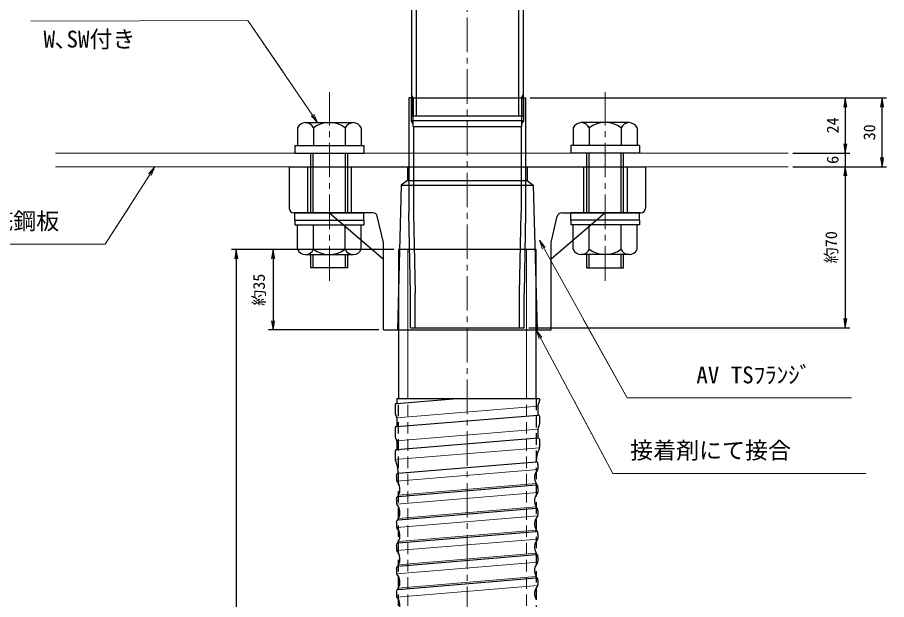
# Model space of a CAD drawing. Units: millimetres on the paper, scale 1:2. Extents: x 0 to 1024, y 0 to 841.
# Drawn here: x 101.9 to 291, y 553.7 to 680.4 of the extents above; entities that cross this region are included whole.
import ezdxf
from ezdxf.enums import TextEntityAlignment as Align

# ---------------------------------------------------------------- set-up
doc = ezdxf.new("R2010")
doc.units = ezdxf.units.MM
for name, pattern in [('USER1', [11.25, 7.5, -1.25, 1.25, -1.25]), ('USER2', [580, 300, -90, 25, -50, 25, -90]), ('USER3', [3.75, 2.5, -1.25])]:
    doc.linetypes.add(name, pattern=pattern)
for name, color, linetype, lineweight in [('D-BMK', 2, 'USER1', 13), ('D-BYP', 6, 'Continuous', 30), ('D-STR', 7, 'Continuous', 25), ('D-STR-DIM', 7, 'Continuous', 25), ('D-STR-HTXT', 7, 'Continuous', 13)]:
    doc.layers.add(name, color=color, linetype=linetype, lineweight=lineweight)
doc.layers.add('D-STR-TXT', color=7, linetype='Continuous')
doc.styles.add('ＭＳ ゴシック', font='')
doc.styles.get('ＭＳ ゴシック').set_extended_font_data('MS Gothic')

# ---------------------------------------------------------------- blocks, each defined once
blk = doc.blocks.new('open_arrow')
at = {"color": 0, "linetype": 'Continuous', "lineweight": -2}
blk.add_lwpolyline([(7.5, 1.25), (0, 0), (7.5, -1.25)], dxfattribs=at)

msp = doc.modelspace()

# ---------------------------------------------------------------- linework, layer by layer
at = {"layer": 'D-BMK'}
for p, q in [((199.8, 770.334), (199.8, 111.508)), ((169.8, 623.093), (169.8, 664.138)), ((229.8, 623.093), (229.8, 664.138))]:
    msp.add_line(p, q, dxfattribs=at)
at = {"layer": 'D-BYP', "color": 1, "lineweight": 25}
for p, q in [((187.65, 710.529), (187.65, 658.878)), ((188.65, 710.529), (188.65, 658.878)), ((210.95, 706.878), (210.95, 658.878)), ((211.95, 706.878), (211.95, 658.878)), ((187.65, 662.878), (187.1, 662.878)), ((187.1, 662.878), (187.1, 637.878)), ((187.6, 662.878), (187.6, 657.878)), ((188.037, 662.878), (187.65, 663.549)), ((187.65, 662.878), (188.037, 662.878)), ((187.65, 662.878), (212.5, 662.878)), ((187.975, 662.878), (187.975, 656.628)), ((188.037, 662.878), (188.037, 658.878)), ((211.562, 662.878), (211.95, 663.549)), ((211.562, 662.878), (211.562, 658.878)), ((211.95, 662.878), (211.562, 662.878)), ((211.625, 662.878), (211.625, 656.628)), ((212, 662.878), (212, 657.878)), ((212.5, 662.878), (212.5, 637.878)), ((211.95, 658.878), (187.65, 658.878)), ((187.6, 657.878), (187.975, 657.229)), ((212, 657.878), (187.6, 657.878)), ((187.975, 656.628), (211.625, 656.628)), ((188.1, 656.628), (188.1, 637.878)), ((211.5, 656.628), (211.5, 637.878)), ((212, 657.878), (211.625, 657.229)), ((187.425, 620.378), (187.1, 637.878)), ((188.1, 637.878), (188.45, 620.378)), ((211.15, 620.378), (211.5, 637.878)), ((212.5, 637.878), (212.175, 620.378)), ((187.425, 612.878), (187.425, 620.378)), ((188.45, 612.878), (188.45, 620.378)), ((211.15, 612.878), (211.15, 620.378)), ((212.175, 612.878), (212.175, 620.378)), ((187.425, 612.878), (212.175, 612.878))]:
    msp.add_line(p, q, dxfattribs=at)
at = {"layer": 'D-BYP', "color": 7, "lineweight": 13}
for p, q in [((110.228, 650.878), (269.628, 650.878)), ((161.05, 647.878), (110.228, 647.878)), ((238.55, 647.878), (269.628, 647.878))]:
    msp.add_line(p, q, dxfattribs=at)
at = {"layer": 'D-BYP', "color": 3, "lineweight": 25}
for p, q in [((161.05, 647.878), (238.55, 647.878)), ((161.05, 647.878), (161.05, 638.878)), ((165.05, 647.878), (165.05, 637.878)), ((174.55, 647.878), (174.55, 637.878)), ((186.8, 647.878), (186.8, 644.878)), ((212.8, 647.878), (212.8, 644.878)), ((225.05, 647.878), (225.05, 637.878)), ((234.55, 647.878), (234.55, 637.878)), ((238.55, 647.878), (238.55, 638.878)), ((186.8, 644.878), (185.451, 643.878)), ((186.8, 644.878), (212.8, 644.878)), ((212.8, 644.878), (214.148, 643.878)), ((185.451, 643.878), (184.6, 612.378)), ((185.451, 643.878), (214.148, 643.878)), ((214.148, 643.878), (215, 612.378)), ((179.254, 637.878), (162.05, 637.878)), ((169.8, 637.878), (181.55, 627.807)), ((229.8, 637.878), (218.05, 627.807)), ((220.345, 637.878), (237.55, 637.878)), ((181.55, 631.378), (180.229, 637.103)), ((218.05, 631.378), (219.371, 637.103)), ((181.55, 612.378), (181.55, 631.378)), ((218.05, 612.378), (218.05, 631.378)), ((181.55, 612.378), (218.05, 612.378))]:
    msp.add_line(p, q, dxfattribs=at)
at = {"layer": 'D-BYP', "color": 92}
for p, q in [((184.825, 629.878), (184.825, 597.412)), ((214.775, 597.412), (214.775, 629.878))]:
    msp.add_line(p, q, dxfattribs=at)
at = {"layer": 'D-BYP', "color": 3}
for p, q in [((214.775, 629.878), (184.825, 629.878)), ((215.515, 597.412), (184.455, 597.412)), ((184.455, 596.402), (196.731, 597.412)), ((184.455, 591.354), (215.145, 593.878)), ((215.145, 588.831), (184.455, 586.307)), ((184.791, 581.192), (214.808, 583.716)), ((184.791, 576.144), (214.808, 578.668)), ((184.791, 571.096), (214.808, 573.62)), ((184.791, 566.048), (214.808, 568.572)), ((184.791, 561.001), (214.808, 563.525)), ((184.791, 555.953), (214.808, 558.477))]:
    msp.add_line(p, q, dxfattribs=at)
at = {"layer": 'D-BYP', "color": 132, "linetype": 'USER2', "lineweight": 9}
for p, q in [((186.844, 629.878), (186.844, 597.412)), ((212.711, 629.878), (212.711, 597.412))]:
    msp.add_line(p, q, dxfattribs=at)
at = {"layer": 'D-BYP'}
for p, q in [((184.118, 596.184), (184.084, 595.729)), ((184.084, 595.729), (184.084, 594.437)), ((184.352, 596.402), (184.455, 596.402)), ((184.455, 597.412), (184.455, 596.402)), ((215.145, 595.706), (215.145, 593.878)), ((215.474, 596.73), (215.185, 595.936)), ((215.515, 597.412), (215.515, 596.96)), ((184.125, 594.206), (184.414, 593.412)), ((215.247, 593.878), (215.145, 593.878)), ((184.455, 593.182), (184.455, 591.354)), ((215.482, 593.66), (215.515, 593.205)), ((215.515, 593.205), (215.515, 591.913)), ((184.118, 591.136), (184.084, 590.681)), ((184.084, 590.681), (184.084, 589.389)), ((184.352, 591.354), (184.455, 591.354)), ((215.145, 590.658), (215.145, 588.831)), ((215.474, 591.682), (215.185, 590.888)), ((184.125, 589.159), (184.414, 588.365)), ((184.455, 588.134), (184.455, 586.307)), ((215.247, 588.831), (215.145, 588.831)), ((215.482, 588.612), (215.515, 588.158)), ((215.515, 588.158), (215.515, 586.865)), ((184.352, 586.307), (184.455, 586.307)), ((184.118, 586.088), (184.084, 585.634)), ((184.084, 585.634), (184.084, 584.341)), ((214.808, 584.006), (214.808, 583.884)), ((214.808, 583.716), (214.808, 583.884)), ((214.913, 583.716), (214.808, 583.716)), ((215.179, 583.11), (215.148, 583.498)), ((215.179, 583.11), (215.179, 582.173)), ((184.421, 580.586), (184.451, 580.974)), ((184.421, 580.586), (184.421, 579.649)), ((184.686, 581.192), (184.791, 581.192)), ((184.791, 581.482), (184.791, 581.36)), ((184.791, 581.192), (184.791, 581.36)), ((214.808, 578.958), (214.808, 578.836)), ((214.808, 578.668), (214.808, 578.836)), ((214.913, 578.668), (214.808, 578.668)), ((215.179, 578.062), (215.148, 578.451)), ((215.179, 578.062), (215.179, 577.125)), ((184.421, 575.538), (184.451, 575.927)), ((184.421, 575.538), (184.421, 574.601)), ((184.686, 576.144), (184.791, 576.144)), ((184.791, 576.434), (184.791, 576.312)), ((184.791, 576.144), (184.791, 576.312)), ((214.808, 573.91), (214.808, 573.788)), ((214.808, 573.62), (214.808, 573.788)), ((214.913, 573.62), (214.808, 573.62)), ((215.179, 573.014), (215.148, 573.403)), ((215.179, 573.014), (215.179, 572.077)), ((184.791, 571.387), (184.791, 571.264)), ((184.791, 571.096), (184.791, 571.264)), ((184.421, 570.49), (184.451, 570.879)), ((184.421, 570.49), (184.421, 569.553)), ((184.686, 571.096), (184.791, 571.096)), ((214.808, 568.863), (214.808, 568.741)), ((214.808, 568.572), (214.808, 568.741)), ((214.913, 568.572), (214.808, 568.572)), ((215.179, 567.967), (215.148, 568.355)), ((215.179, 567.967), (215.179, 567.029)), ((184.421, 565.443), (184.451, 565.831)), ((184.421, 565.443), (184.421, 564.506)), ((184.686, 566.048), (184.791, 566.048)), ((184.791, 566.339), (184.791, 566.217)), ((184.791, 566.048), (184.791, 566.217)), ((214.808, 563.815), (214.808, 563.693)), ((214.808, 563.525), (214.808, 563.693)), ((214.913, 563.525), (214.808, 563.525)), ((215.179, 562.919), (215.148, 563.307)), ((215.179, 562.919), (215.179, 561.982)), ((184.421, 560.395), (184.451, 560.783)), ((184.421, 560.395), (184.421, 559.458)), ((184.686, 561.001), (184.791, 561.001)), ((184.791, 561.291), (184.791, 561.169)), ((184.791, 561.001), (184.791, 561.169)), ((214.808, 558.767), (214.808, 558.645)), ((214.808, 558.477), (214.808, 558.645)), ((214.913, 558.477), (214.808, 558.477)), ((215.179, 557.871), (215.148, 558.26)), ((184.791, 556.243), (184.791, 556.121)), ((184.791, 555.953), (184.791, 556.121)), ((215.179, 557.871), (215.179, 556.934)), ((184.421, 555.347), (184.451, 555.736)), ((184.421, 555.347), (184.421, 554.41)), ((184.686, 555.953), (184.791, 555.953))]:
    msp.add_line(p, q, dxfattribs=at)
at = {"layer": 'D-BYP', "color": 3, "lineweight": 9}
for p, q in [((215.152, 595.803), (184.44, 593.277)), ((215.156, 590.778), (184.444, 588.252)), ((215.499, 586.721), (184.099, 584.199)), ((215.149, 582.035), (184.448, 579.516)), ((214.808, 578.958), (184.791, 576.434)), ((215.149, 576.987), (184.448, 574.468)), ((214.808, 573.91), (184.791, 571.387)), ((215.149, 571.939), (184.448, 569.42)), ((214.808, 568.863), (184.791, 566.339)), ((215.149, 566.892), (184.448, 564.372)), ((214.808, 563.815), (184.791, 561.291)), ((215.149, 561.844), (184.448, 559.325)), ((214.808, 558.767), (184.791, 556.243)), ((215.149, 556.796), (184.448, 554.277))]:
    msp.add_line(p, q, dxfattribs=at)
at = {"layer": 'D-BYP', "color": 92, "linetype": 'USER3'}
for p, q in [((184.825, 162.345), (184.825, 597.412)), ((214.775, 597.412), (214.775, 162.345))]:
    msp.add_line(p, q, dxfattribs=at)
at = {"layer": 'D-BYP', "color": 132, "linetype": 'USER3', "lineweight": 9}
for p, q in [((186.844, 162.345), (186.844, 597.412)), ((212.711, 162.345), (212.711, 597.412))]:
    msp.add_line(p, q, dxfattribs=at)
at = {"layer": 'D-BYP', "color": 3, "lineweight": 25}
for centre, start, end in [((162.05, 638.878), 180, 270), ((179.254, 636.878), 12.99462, 90), ((220.345, 636.878), 90, 167.00538), ((237.55, 638.878), 270, 0)]:
    msp.add_arc(centre, 1, start, end, dxfattribs=at)
at = {"layer": 'D-BYP'}
for centre, radius, start, end in [((184.352, 596.167), 0.236, 90, 175.83236), ((215.818, 595.706), 0.673, 160, 180), ((214.842, 596.96), 0.673, 340, 0), ((184.757, 594.437), 0.673, 180, 200), ((215.247, 593.643), 0.236, 4.16764, 90), ((183.782, 593.182), 0.673, 0, 20), ((184.352, 591.119), 0.236, 90, 175.83236), ((215.818, 590.658), 0.673, 160, 180), ((214.842, 591.913), 0.673, 340, 0), ((184.757, 589.389), 0.673, 180, 200), ((183.782, 588.134), 0.673, 0, 20), ((215.247, 588.595), 0.236, 4.16764, 90), ((184.352, 586.071), 0.236, 90, 175.83236), ((222.348, 583.494), 7.557, 155.44447, 176.11824), ((214.842, 586.865), 0.673, 340, 0), ((184.757, 584.341), 0.673, 180, 208.36655), ((177.252, 580.97), 7.557, 3.88176, 23.81102), ((214.913, 583.48), 0.236, 4.46419, 90), ((184.686, 580.956), 0.236, 90, 175.53581), ((216.928, 580.265), 2.49, 137.55351, 211.66261), ((214.842, 582.173), 0.337, 317.55351, 0), ((184.757, 579.649), 0.337, 180, 222.44649), ((182.672, 577.741), 2.49, 328.33739, 42.44649), ((216.928, 575.217), 2.49, 137.55351, 211.66261), ((214.913, 578.432), 0.236, 4.46419, 90), ((214.842, 577.125), 0.337, 317.55351, 0), ((184.686, 575.908), 0.236, 90, 175.53581), ((184.757, 574.601), 0.337, 180, 222.44649), ((182.672, 572.694), 2.49, 328.33739, 42.44649), ((214.913, 573.384), 0.236, 4.46419, 90), ((216.928, 570.17), 2.49, 137.55351, 211.66261), ((214.842, 572.077), 0.337, 317.55351, 0), ((184.757, 569.553), 0.337, 180, 222.44649), ((184.686, 570.861), 0.236, 90, 175.53581), ((182.672, 567.646), 2.49, 328.33739, 42.44649), ((214.913, 568.337), 0.236, 4.46419, 90), ((184.686, 565.813), 0.236, 90, 175.53581), ((216.928, 565.122), 2.49, 137.55351, 211.66261), ((214.842, 567.029), 0.337, 317.55351, 0), ((184.757, 564.506), 0.337, 180, 222.44649), ((182.672, 562.598), 2.49, 328.33739, 42.44649), ((216.928, 560.074), 2.49, 137.55351, 211.66261), ((214.913, 563.289), 0.236, 4.46419, 90), ((214.842, 561.982), 0.337, 317.55351, 0), ((184.686, 560.765), 0.236, 90, 175.53581), ((184.757, 559.458), 0.337, 180, 222.44649), ((182.672, 557.55), 2.49, 328.33739, 42.44649), ((214.913, 558.241), 0.236, 4.46419, 90), ((216.928, 555.026), 2.49, 137.55351, 211.66261), ((214.842, 556.934), 0.337, 317.55351, 0), ((184.757, 554.41), 0.337, 180, 222.44649), ((184.686, 555.717), 0.236, 90, 175.53581), ((182.672, 552.503), 2.49, 328.33739, 42.44649)]:
    msp.add_arc(centre, radius, start, end, dxfattribs=at)
at = {"layer": 'D-STR'}
for p, q in [((162.872, 656.332), (162.872, 652.487)), ((164.604, 657.487), (174.996, 657.487)), ((166.336, 656.332), (166.336, 652.487)), ((173.264, 656.332), (173.264, 652.487)), ((176.728, 656.332), (176.728, 652.487)), ((222.872, 656.332), (222.872, 652.487)), ((234.996, 657.487), (224.604, 657.487)), ((226.336, 656.332), (226.336, 652.487)), ((233.264, 656.332), (233.264, 652.487)), ((236.728, 656.332), (236.728, 652.487)), ((162.3, 652.487), (177.3, 652.487)), ((162.3, 652.487), (162.3, 650.878)), ((177.3, 652.487), (177.3, 650.878)), ((237.3, 652.487), (222.3, 652.487)), ((222.3, 652.487), (222.3, 650.878)), ((237.3, 652.487), (237.3, 650.878)), ((162.3, 650.878), (177.3, 650.878)), ((165.8, 637.878), (165.8, 650.878)), ((166.3, 637.878), (166.3, 650.878)), ((173.3, 637.878), (173.3, 650.878)), ((173.8, 637.878), (173.8, 650.878)), ((237.3, 650.878), (222.3, 650.878)), ((225.8, 637.878), (225.8, 650.878)), ((226.3, 637.878), (226.3, 650.878)), ((233.3, 637.878), (233.3, 650.878)), ((233.8, 637.878), (233.8, 650.878)), ((162.3, 636.27), (162.3, 637.878)), ((162.3, 637.878), (177.3, 637.878)), ((177.3, 636.27), (177.3, 637.878)), ((222.3, 636.27), (222.3, 637.878)), ((237.3, 637.878), (222.3, 637.878)), ((237.3, 636.27), (237.3, 637.878)), ((162.3, 636.27), (177.3, 636.27)), ((162.3, 636.27), (162.3, 635.27)), ((177.3, 636.27), (177.3, 635.27)), ((237.3, 636.27), (222.3, 636.27)), ((222.3, 636.27), (222.3, 635.27)), ((237.3, 636.27), (237.3, 635.27)), ((162.3, 635.27), (177.3, 635.27)), ((162.872, 629.925), (162.872, 635.27)), ((166.336, 629.925), (166.336, 635.27)), ((173.264, 629.925), (173.264, 635.27)), ((176.728, 629.925), (176.728, 635.27)), ((237.3, 635.27), (222.3, 635.27)), ((222.872, 629.925), (222.872, 635.27)), ((226.336, 629.925), (226.336, 635.27)), ((233.264, 629.925), (233.264, 635.27)), ((236.728, 629.925), (236.728, 635.27)), ((164.604, 628.77), (174.996, 628.77)), ((165.8, 625.878), (165.8, 628.77)), ((166.3, 625.878), (166.3, 628.77)), ((173.3, 625.878), (173.3, 628.77)), ((173.8, 625.878), (173.8, 628.77)), ((234.996, 628.77), (224.604, 628.77)), ((225.8, 625.878), (225.8, 628.77)), ((226.3, 625.878), (226.3, 628.77)), ((233.3, 625.878), (233.3, 628.77)), ((233.8, 625.878), (233.8, 628.77)), ((173.8, 625.878), (165.8, 625.878)), ((225.8, 625.878), (233.8, 625.878))]:
    msp.add_line(p, q, dxfattribs=at)
for centre, radius, start, end in [((164.604, 655.61), 1.876, 22.61986, 157.38014), ((169.8, 651.713), 5.774, 53.1301, 126.8699), ((174.996, 655.61), 1.876, 22.61986, 157.38014), ((224.604, 655.61), 1.876, 22.61986, 157.38014), ((229.8, 651.713), 5.774, 53.1301, 126.8699), ((234.996, 655.61), 1.876, 22.61986, 157.38014), ((164.604, 630.646), 1.876, 202.61986, 337.38014), ((169.8, 634.543), 5.774, 233.1301, 306.8699), ((174.996, 630.646), 1.876, 202.61986, 337.38014), ((224.604, 630.646), 1.876, 202.61986, 337.38014), ((229.8, 634.543), 5.774, 233.1301, 306.8699), ((234.996, 630.646), 1.876, 202.61986, 337.38014)]:
    msp.add_arc(centre, radius, start, end, dxfattribs=at)
at = {"layer": 'D-STR-DIM'}
for p, q in [((213.5, 662.878), (291.032, 662.878)), ((213.5, 662.878), (283.032, 662.878)), ((282.032, 662.878), (282.032, 650.878)), ((290.032, 647.878), (290.032, 662.878)), ((282.032, 654.878), (282.032, 643.878)), ((270.628, 650.878), (283.032, 650.878)), ((270.628, 650.878), (283.032, 650.878)), ((270.628, 647.878), (283.032, 647.878)), ((270.628, 647.878), (283.032, 647.878)), ((270.628, 647.878), (291.032, 647.878)), ((282.032, 647.878), (282.032, 612.878)), ((183.825, 629.878), (148.536, 629.878)), ((149.536, 629.878), (149.536, 129.878)), ((183.825, 629.878), (156.536, 629.878)), ((157.536, 629.878), (157.536, 612.378)), ((213.175, 612.878), (283.032, 612.878)), ((180.55, 612.378), (156.536, 612.378))]:
    msp.add_line(p, q, dxfattribs=at)
at = {"layer": 'D-STR-HTXT'}
for p, q in [((152.07, 679.732), (104.843, 679.551)), ((121.048, 631.066), (83.259, 631.066)), ((234.572, 597.595), (283.379, 597.595)), ((231.504, 581.189), (286.477, 581.189))]:
    msp.add_line(p, q, dxfattribs=at)
for points in [[(167.246, 657.487), (152.07, 679.732), (159.658, 668.609)], [(131.813, 647.878), (121.048, 631.066), (126.43, 639.472)], [(215.49, 631.903), (234.572, 597.595), (225.031, 614.749)], [(214.775, 612.378), (231.504, 581.189), (223.139, 596.784)]]:
    msp.add_lwpolyline(points, dxfattribs=at)

# ---------------------------------------------------------------- block references
at = {"layer": 'D-STR-DIM', "xscale": 0.267, "yscale": 0.267}
for p, rotation in [((282.032, 662.878), 270), ((290.032, 662.878), 270), ((282.032, 650.878), 90), ((282.032, 650.878), 90), ((290.032, 647.878), 90), ((282.032, 647.878), 270), ((282.032, 647.878), 270), ((149.536, 629.878), 270), ((157.536, 629.878), 270), ((282.032, 612.878), 90), ((157.536, 612.378), 90)]:
    msp.add_blockref('open_arrow', p, dxfattribs=dict(at, rotation=rotation))
at = {"layer": 'D-STR-HTXT', "xscale": 0.267, "yscale": 0.267}
for p, rotation in [((167.246, 657.487), 124.3), ((131.813, 647.878), 237.4), ((215.49, 631.903), 299.1), ((214.775, 612.378), 298.2)]:
    msp.add_blockref('open_arrow', p, dxfattribs=dict(at, rotation=rotation))

# ---------------------------------------------------------------- texts
at = {"layer": 'D-STR-DIM', "style": 'ＭＳ ゴシック'}
for s, p in [('24', (279.282, 656.878)), ('30', (287.282, 655.378)), ('6', (279.282, 649.378)), ('約70', (278.971, 630.378)), ('約35', (154.475, 621.128))]:
    msp.add_text(s, height=2.566, rotation=90, dxfattribs=at).set_placement(p, align=Align.MIDDLE_CENTER)
at = {"layer": 'D-STR-TXT', "style": 'ＭＳ ゴシック'}
for s, p in [('W､SW付き', (107.618, 672.723)), ('床版底鋼板', (86.034, 633.137)), ('AV TSﾌﾗﾝｼﾞ', (249.64, 599.666)), ('接着剤にて接合', (235.226, 583.26))]:
    msp.add_text(s, height=3.666, dxfattribs=at).set_placement(p, align=Align.BOTTOM_LEFT)

doc.saveas('drawing.dxf')
